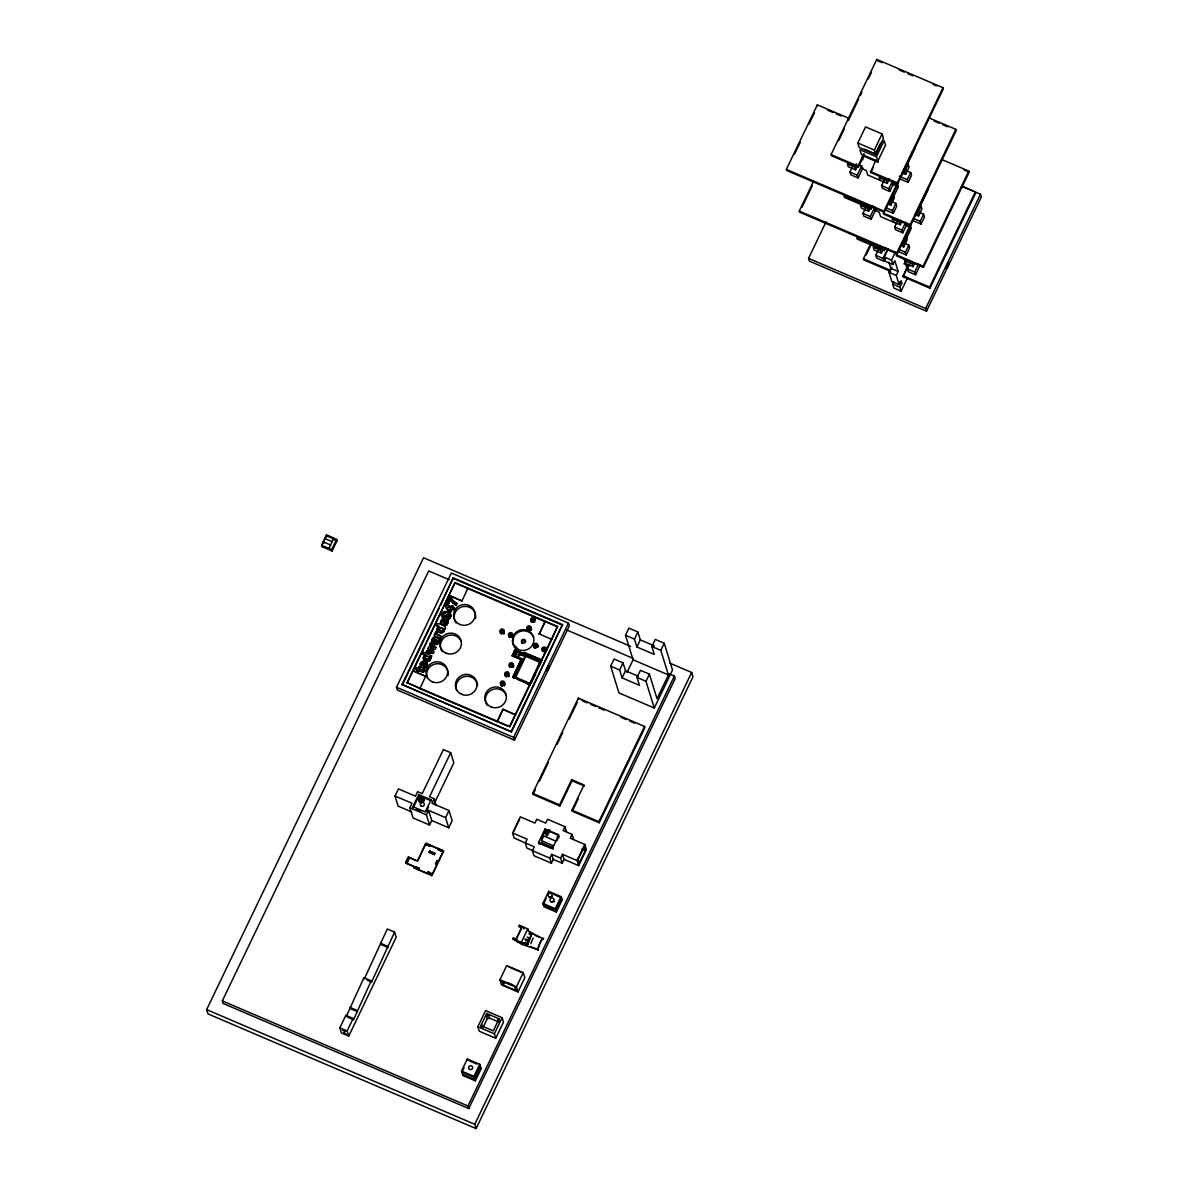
<?xml version="1.0" encoding="UTF-8"?>
<svg xmlns="http://www.w3.org/2000/svg" width="1188" height="1188" viewBox="0 0 1188 1188"><rect width="100%" height="100%" fill="white"/><g stroke="black" fill="none" stroke-linecap="round" stroke-linejoin="round"><path stroke-width="1.5" d="M434.882 640.169L434.496 639.114M434.199 643.302L434.155 642.322M438.61 642.084L438.565 641.297M427.546 664.033L427.235 666.201M450.95 615.533L450.029 618.324M418.488 799.212C425.349 808.137 421.101 789.589 418.74 800.712M502.064 685.966L502.88 684.719L504.306 685.12M512.711 642.411L513.691 637.065A10.841 10.38 -17.2 0 1 533.635 637.466M443.109 629.165L442.99 630.115M443.139 629.714L442.857 628.526M438.728 628.601L438.996 629.803M438.758 629.15L438.877 628.2M437.54 641.134L436.872 642.812L435.654 642.426M431.556 641.565L431.6 640.332M446.629 622.185L446.51 623.165M446.643 622.779L445.767 621.517L444.327 623.225M423.374 658.167L423.626 656.682M437.095 629.581L437.11 628.764M440.51 621.74L440.57 623.373M440.466 622.913L442.188 619.082M501.678 633.887L502.866 632.61L504.158 633.724M535.239 648.202L536.144 647.014L537.54 647.519M444.342 629.729L444.089 631.095M444.312 630.486L444.253 629.15M447.787 615.057L447.237 616.914M527.695 944.668L531.185 935.728L528.942 933.679M448.084 621.888L447.653 623.67M448.039 622.601L448.069 621.369M435.892 640.599L435.877 639.708L436.961 640.362M441.891 622.096L443.451 620.478L442.084 621.443M435.58 641.282L435.551 642.263M435.551 641.876L435.714 640.852M443.109 614.671L443.599 613.379L445.485 613.394M434.214 642.5L434.63 640.703M446.02 615.948L446.54 614.612M421.666 664.701L423.18 663.097M538.016 666.973L539.827 662.637M434.823 639.99L434.407 641.669M449.465 616.186L447 619.096L449.331 616.646M435.506 632.447L435.892 631.274L437.214 632.714M435.758 641.015L435.877 639.708M438.238 643.287L438.55 641.921M415.651 669.23L417.552 670.047L415.651 669.23L416.409 667.359L418.369 668.339L418.919 666.928L420.077 667.418L419.483 668.666C420.938 671.339 427.116 669.275 423.908 669.067M506.459 676.521L507.573 675.512L508.91 676.581M508.316 675.645C505.42 670.567 507.172 680.442 507.721 674.071M543.762 651.618L545.782 650.876M556.934 840.599L557.721 838.713M450.92 616.349L449.628 618.696L447.534 619.037M423.433 657.528L425.453 655.256L423.997 656.34M437.154 628.942L437.659 627.591M431.645 640.51L431.986 639.263M430.531 658.909L429.982 660.305A2.777 2.658 -17.2 0 1 428.333 661.33L426.952 661.211A5.079 4.871 -17.2 0 1 424.992 660.528L424.443 660.127M430.368 659.682L430.531 657.751M420.507 663.171L420.24 663.884A3.475 3.326 -17.2 0 0 420.374 665.874L420.73 666.631M420.3 664.047L420.938 662.473M437.511 641.52L436.026 642.678M437.05 633.174L437.511 631.957M510.231 637.214L511.389 636.248L512.622 637.065M537.08 647.178C534.585 641.891 535.55 651.885 536.605 645.559M442.367 850.341L441.832 851.44L438.372 849.643L438.892 848.559L443.584 851.157L431.853 875.615L414.3 868.116L414.716 866.661L405.702 862.8L407.855 857.736L408.984 858.226L407.365 862.176L406.222 861.686M483.561 1026.313L487.08 1018.992L486.679 1013.527L499.079 1018.829L498.648 1021.591L497.742 1019.23L499.435 1019.943M331.704 549.584L321.547 545.247L321.993 546.643L332.135 550.994L331.704 549.584L336.59 539.411L326.433 535.06L321.651 545.544L326.537 535.372M332.135 550.994L337.021 540.822L336.59 539.411M669.601 663.038L691.654 672.467L692.99 676.759L476.076 1128.6L207.974 1013.899L206.638 1009.607L423.552 557.766L630.576 646.331M669.275 673.848L674.383 676.046L675.185 678.615L468.785 1108.567L223.106 1003.459L222.319 1000.89L428.72 570.938L449.183 579.699M396.495 687.273L451.351 573.017L568.473 623.136L569.319 625.883L514.478 740.139L397.356 690.02L396.495 687.273L513.632 737.392L514.478 740.139M402.049 684.437L453.222 577.843L562.503 624.591L511.538 731.882L402.049 684.437L511.538 731.882M402.272 685.134L439.04 608.508M440.644 605.182L453.222 577.843M419.78 688.52L406.994 682.595L455.019 582.566L557.558 626.447L552.301 638.223M407.157 683.115L413.068 670.804L425.735 676.373L413.068 670.804M413.112 670.968L455.019 582.566M431.125 657.707L430.264 657.187L431.125 657.707L431.838 655.925L423.077 652.167L422.319 654.039L425.512 655.405M436.813 623.581C432.922 626.863 444.728 627.932 435.996 625.274C435.714 621.086 448.559 626.7 444.847 629.12L443.985 628.601L444.847 629.12M446.183 604.751L445.455 606.266L446.139 604.573L451.351 606.964L446.139 604.573M449.732 597.089L447.044 602.984L449.732 597.089L451.648 598.797M451.603 601.44L450.519 599.524L448.663 603.667L446.985 602.806M448.663 603.667L450.519 599.524M424.428 671.383L422.854 672.111L418.666 670.374L418.221 671.576L417.062 671.072L417.493 669.869M429.655 644.817L433.397 647.816L429.655 644.817L430.442 642.901L435.862 647.564L435.075 649.48C422.958 647.118 437.288 649.673 433.175 653.415L425.898 652.672L426.7 650.697L431.615 651.573L426.7 650.697M431.615 651.559L427.799 648.678L428.541 646.851L433.397 647.816M436.055 634.169L434.867 633.694L434.14 635.476L440.496 638.194L441.253 636.322L438.387 635.09M418.221 671.576L418.666 670.374M433.531 641.386L432.759 643.257L433.13 641.089M443.451 620.478L443.644 618.725M443.495 620.641L444.223 618.859M421.755 665.102C424.591 667.151 423.522 659.8 421.606 664.523L421.814 665.28M449.524 610.781C453.638 606.994 442.619 605.034 449.465 610.617M451.351 606.964L451.841 605.672L454.781 608.434L452.732 607.41L453.267 606.296M425.512 666.008L423.626 666.423L425.72 661.775L422.779 661.33L420.998 662.637M426.447 662.221L425.779 663.899L426.447 662.221L427.264 663.275M447.594 623.507C447.653 626.581 441.446 626.106 445.292 623.938M454.722 608.256L454.009 610.038L451.96 609.028C450.668 616.661 446.525 609.607 445.411 606.103M450.311 612.741L451.96 609.028M439.129 641.015L438.417 640.703L439.902 639.114L438.387 638.728M452.851 602.851L456.192 605.494L457.009 603.504L455.242 602.509M425.69 676.21L419.824 688.684L497.133 721.755L502.984 709.281L515.651 714.849L503.044 709.444M449.316 595.574L461.939 600.965L467.79 588.491L455.167 583.085M411.776 811.983L398.158 806.147L395.01 796.005L398.426 788.891L415.458 796.168L417.612 791.668L422.23 793.643L443.406 749.554L450.698 752.672L453.831 762.815L434.229 803.652M431.704 820.507L448.737 827.798L445.589 817.641L428.556 810.365L431.704 820.507L429.536 825.007L413.023 817.938L409.875 807.795L412.043 803.281L395.01 796.005M419.052 795.678L413.246 807.781L412.904 806.667L418.711 794.564L431.051 799.836L431.393 800.95L419.052 795.678L418.711 794.564M450.698 752.672L429.521 796.762L434.14 798.737L436.234 805.509M431.051 799.836L425.245 811.939L412.904 806.667M426.314 811.553L428.482 807.008M429.536 825.007L426.403 814.864L428.556 810.365M434.14 798.737L431.972 803.251L449.005 810.528L452.153 820.685L448.737 827.798M409.103 858.568L407.959 858.078L408.479 856.979L417.612 861.181L425.928 843.302L427.041 843.792L426.522 844.876L429.893 846.316L430.412 845.232L426.938 843.45L426.522 844.876M414.82 867.017L405.791 863.156L408.479 856.979M407.365 862.176L408.984 858.226M526.507 682.105L529.878 683.546L529.343 684.644L525.987 683.204L526.403 681.764L514.553 676.997L514.033 678.081L512.8 677.264L521.22 659.726L512.206 655.865L514.894 649.702L524.027 653.905L514.894 649.702M512.206 655.865L512.726 654.781L522.869 659.117L523.18 660.142L519.201 658.434M514.567 651.514L515.696 651.989L513.959 655.598L512.83 655.123L514.998 650.044M515.176 656.459L516.32 654.053L515.696 651.989M414.3 868.116L414.716 866.661M417.508 860.84L425.928 843.302M414.181 867.76L415.31 868.25L415.741 866.809L419.097 868.25L418.681 869.69L427.249 873.358C426.952 870.462 432.64 872.898 430.62 874.799L431.853 875.615M415.31 868.25L415.741 866.809M367.211 980.174L371.592 982.045L371.205 980.813L363.914 977.694L364.3 978.927L387.288 929.001L394.579 932.12L396.183 937.273L348.737 1036.099L341.446 1032.981L339.842 1027.828L345.842 1015.339L353.133 1018.458L353.519 1019.69L347.683 1017.195M345.842 1015.339L346.228 1016.572L363.914 977.694M517.864 657.87L519.601 654.261L524.933 656.533L523.18 660.142M418.681 869.69L419.097 868.25M429.893 846.316L430.308 844.876M512.8 677.264L521.116 659.385L512.087 655.524M523.923 653.563L524.443 652.464L541.995 659.979L539.204 666.364M524.027 653.905L524.443 652.464M429.21 852.167L429.744 851.068L434.778 853.236L434.363 854.662L429.21 852.167L434.363 854.662M445.589 817.641L449.005 810.528M429.314 852.509L429.744 851.068M513.929 677.739L522.869 659.117M524.933 656.533L525.675 653.296L524.547 652.806M515.815 677.011L525.749 656.34L525.675 653.296M348.737 1036.099L347.134 1030.946L353.133 1018.458M353.519 1019.69L371.205 980.813M371.592 982.045L394.579 932.12M502.984 709.281L497.133 721.755M517.82 678.096L517.285 679.18L524.443 682.254M525.259 654.736L528.615 656.177L529.046 654.736L537.615 658.404L537.199 659.845L540.807 662.295M545.099 621.562L539.218 634.095L545.099 621.562L557.721 626.952M528.615 656.177L529.046 654.736M434.259 854.321L434.778 853.236M427.249 873.358L427.68 871.918M438.476 849.999L438.892 848.559M430.62 874.799L431.036 873.358M431.749 875.274L436.828 864.686L435.595 863.869L437.169 860.587L438.402 861.404L437.169 860.587M441.832 851.44L442.263 849.999M435.699 864.211L437.273 860.929M436.828 864.686L438.298 861.062M438.402 861.404L443.48 850.816M526.403 681.764L525.987 683.204M537.199 659.845L537.615 658.404M529.343 684.644L534.318 673.715L535.446 674.19L531.095 683.263M542.099 660.32L540.986 659.845L535.907 670.433L534.437 674.056L535.55 674.532M540.57 661.285L540.986 659.845M557.558 626.447L509.533 726.477L406.994 682.595M509.697 726.982L541.995 659.979M542.753 658.404L551.781 639.322M511.33 731.199L562.503 624.591M513.632 737.392L568.473 623.136M893.331 183.501L896.91 185.996L884.303 212.266L786.708 170.508L786.352 169.394L817.359 104.826L849.316 118.503M794.653 153.95L800.207 142.367M808.954 124.146L814.523 112.563M906.236 225.185L909.815 227.68L897.207 253.95L799.613 212.192L799.257 211.078L813.572 181.274M801.989 207.232L812.325 185.699M864.389 154.648L858.345 167.241L831.422 155.717L831.08 154.603L876.774 59.4L942.96 87.719L943.317 88.833L897.608 184.036L870.685 172.512L875.63 160.395M838.639 140.689L844.252 129.002M848.262 120.641L858.686 98.931M860.29 95.589L861.894 92.248M868.309 78.883L871.517 72.201M553.237 859.37L562.221 863.201L560.647 858.152L551.678 854.306L553.237 859.37L551.41 863.201L534.021 855.761L532.447 850.697L534.288 846.866L514.137 838.015L512.577 832.966L520.314 816.839L534.897 823.091L536.738 819.26L545.708 823.091L547.549 819.26L564.939 826.7L566.498 831.763M513.691 831.585L519.557 819.378M532.684 793.332L578.378 698.128L644.564 726.447L644.906 727.561L599.212 822.764L572.289 811.241L571.948 810.127L584.021 784.956L571.68 779.684L559.607 804.855L559.949 805.969L533.026 794.445L532.684 793.332L559.607 804.855M533.026 794.445L535.432 789.441M539.441 781.095L548.262 762.711M557.083 744.341L562.696 732.654M569.111 719.289L577.13 702.583M857.81 142.991L865.547 126.878L882.075 133.947L883.456 138.402L875.719 154.529L859.191 147.46L857.81 142.991L874.338 150.059L875.719 154.529M664.241 643.257L672.527 670.032L654.291 708.033L618.948 692.916L610.662 666.141L614.077 659.028L623.047 662.874L625.497 670.774L622.081 677.888L639.471 685.328L637.02 677.427L640.436 670.314L649.405 674.145L657.009 698.692L668.428 674.918L660.825 650.371L664.241 643.257L655.271 639.426L651.856 646.539L654.291 654.425L636.902 646.985L634.466 639.099L637.882 631.986L628.898 628.14L625.497 635.253L633.085 659.8L626.997 672.482M961.835 186.234L980.501 194.223L981.362 196.97L926.506 311.211L809.384 261.108L808.538 258.36L826.016 221.933M862.859 167.924L858.063 177.918L850.771 174.785L849.925 172.052L852.197 167.33M854.721 167.092L847.43 163.974L848.277 166.721L855.568 169.839L854.721 167.092L856.325 163.766M855.568 169.839L857.84 165.132M858.345 167.241L858.003 166.127L864.047 153.534M622.081 677.888L619.631 669.987L623.047 662.874M858.063 177.918L857.216 175.171L861.745 165.726M538.565 842.485L545.025 829.016L558.82 834.926L552.361 848.38L538.565 842.485L539.1 844.193L539.619 843.109L541.03 843.703M549.361 831.422L547.386 835.535L545.99 834.926L545.025 829.016M547.386 835.535L546.584 830.13L550.014 830.056M874.338 150.059L882.075 133.947M559.949 805.969L572.037 780.798L571.68 779.684M636.902 646.985L640.317 639.872L637.882 631.986M875.318 153.876L880.516 143.154M876.402 156.757L884.139 140.644L885.52 145.099L877.784 161.226L861.27 154.143L859.889 149.688L876.402 156.757L877.784 161.226M870.685 172.512L872.957 167.79M546.584 830.13L557.573 834.837L557.424 837.139L558.835 837.733M551.41 863.201L549.836 858.137L551.678 854.306M564.939 826.7L563.097 830.531L572.067 834.377L573.626 839.426M572.289 811.241L578.333 798.663M528.734 931.169L543.421 938.98A6.133 1.173 -66.8 0 0 540.302 942.693A6.133 1.173 -66.8 0 0 538.238 949.776L521.963 944.415L513.023 939.173L513.305 937.867L516.216 939.381L521.844 927.65L518.933 926.15L519.349 925.274L527.784 928.882L528.422 930.961M513.023 939.173L513.305 937.867M521.695 927.694L519.067 926.581L519.349 925.274M875.912 209.311L871.116 219.305L863.825 216.171L862.978 213.439L865.235 208.717M516.127 939.069L521.74 927.353M516.958 940.851L517.389 939.99M517.478 942.5L517.894 941.624M868.621 211.226L867.775 208.479L860.483 205.361L861.33 208.108L868.621 211.226L870.136 208.078M499.91 979.803L506.741 965.577L523.269 972.645L524.829 977.709L517.998 991.935L501.485 984.867L499.91 979.803L516.438 986.872L517.998 991.935M477.843 1026.759L485.58 1010.632L502.108 1017.7L503.489 1022.17L495.752 1038.282L479.224 1031.214L477.843 1026.759L494.371 1033.827L495.752 1038.282M894.46 181.615L889.738 191.461L882.446 188.343L881.6 185.595L883.857 180.873M871.264 208.895L870.923 207.766L844 196.258L844.341 197.371L871.264 208.895L872.779 205.747M560.647 858.152L562.488 854.321L577.071 860.558L578.645 865.621L564.062 859.37L562.488 854.321M572.067 834.377L570.225 838.208L584.808 844.445L586.382 849.494L578.645 865.621M654.291 708.033L645.99 681.259L649.405 674.145M482.907 1027.427L482.016 1025.066L481.229 1026.714L480.888 1025.586L486.679 1013.527M521.963 944.415L521.324 942.351L527.784 928.882M871.116 219.305L870.269 216.558L874.799 207.113M858.939 164.998L861.567 166.112L862.414 168.859L866.334 170.537L867.715 175.007L887.243 183.398L889.5 178.675M461.538 1071.071L467.329 1058.998L479.729 1064.3L481.11 1068.769L475.319 1080.842L462.919 1075.526L461.538 1071.071L473.938 1076.373L475.319 1080.842M503.281 985.09L502.093 981.243L514.612 986.589L515.8 990.45L503.281 985.09L504.989 981.526M464.048 1067.656L461.88 1072.185L474.279 1077.486L480.086 1065.413M542.901 903.415L548.693 891.342L561.092 896.643L562.132 899.999L556.34 912.072L543.941 906.756L542.901 903.415L555.301 908.716L556.34 912.072M562.221 863.201L564.062 859.37M543.97 903.014L546.138 898.484M889.738 191.461L888.891 188.714L892.663 180.843M897.608 184.036L897.267 182.922L942.96 87.719M884.303 212.266L883.946 211.137L896.554 184.883M912.577 151.5L902.345 172.839L902.687 173.953L915.295 147.698L914.953 146.584M890.703 271.428L863.78 259.905L863.438 258.791L870.655 243.763M499.079 1018.829L493.287 1030.902L480.888 1025.586M891.446 201.247L898.41 186.739L897.029 182.269M866.186 254.9L870.195 246.54M890.822 205.242L894.237 198.129L893.391 195.381L889.975 202.495L890.822 205.242L887.599 203.861M905.657 174.354L909.072 167.241L908.211 164.493L904.796 171.607L905.657 174.354L902.42 172.973M516.438 986.872L523.269 972.645M577.071 860.558L584.808 844.445M473.938 1076.373L479.729 1064.3M494.371 1033.827L502.108 1017.7M555.301 908.716L561.092 896.643M480.769 1067.656L474.977 1079.714L462.563 1074.412M561.79 898.885L555.999 910.944L543.584 905.642M599.212 822.764L598.871 821.65L644.564 726.447M585.239 850.816L579.388 863.037L578.185 859.191L584.051 846.97L585.239 850.816L581.6 849.257M884.912 209.712L893.317 213.305L892.47 210.558L895.886 203.445L891.045 201.381M899.613 178.764L908.152 182.417L907.29 179.67L910.706 172.557L905.88 170.493M893.317 213.305L896.732 206.192L895.886 203.445M908.152 182.417L911.567 175.304L910.706 172.557M885.505 257.885L883.902 261.212L876.61 258.093L875.764 255.346L878.036 250.623M468.785 1108.567L467.983 1105.998L674.383 676.046M881.407 253.148L880.56 250.401L873.269 247.282L874.116 250.029L881.407 253.148L883.679 248.426M906.726 224.636L902.791 232.848L895.5 229.73L894.638 226.982L896.91 222.26M884.169 250.579L883.827 249.465L856.904 237.942L857.246 239.055L884.169 250.579L885.684 247.431M883.902 261.212L883.055 258.464L887.585 249.035M888.936 262.192L890.851 268.369L888.966 272.29L891.846 281.571L899.138 284.689L896.257 275.423L898.143 271.488L894.802 260.677L892.916 264.597L885.624 261.479L884.243 257.024L888.179 248.812M900.281 224.784L899.435 222.037L892.143 218.919L892.99 221.666L900.281 224.784L901.796 221.636M902.791 232.848L901.93 230.101L905.716 222.23M476.076 1128.6L474.755 1124.308L691.654 672.467M892.916 264.597L891.535 260.142L895.47 251.93M910.186 224.577L883.263 213.053L883.605 214.167L910.528 225.69L910.186 224.577L955.88 129.373L928.734 117.746M897.207 253.95L896.851 252.836L909.459 226.566M915.235 214.523L927.843 188.268L928.199 189.382L915.592 215.652L915.235 214.523L918.562 216.038L921.962 208.925L921.116 206.177L917.7 213.291L918.562 216.038M910.528 225.69L956.236 130.487L955.88 129.373M891.876 267.166L890.361 270.315L863.438 258.791M904.335 242.857L911.285 228.348L910.364 225.378M903.726 246.926L907.142 239.813L906.295 237.065L902.88 244.179L903.726 246.926L900.504 245.545M897.801 251.396L906.221 254.989L905.375 252.242L908.79 245.129L903.949 243.065M912.518 220.448L921.056 224.101L920.195 221.354L923.611 214.241L918.784 212.177M906.221 254.989L909.637 247.876L908.79 245.129M921.056 224.101L924.472 216.988L923.611 214.241M907.424 278.007L901.128 291.149L893.836 288.031L892.619 284.11L893.881 281.482M961.745 186.1L975.333 191.907L975.675 193.02L929.966 288.224L903.043 276.7L907.988 264.582M899.138 284.689L901.009 280.769L901.796 283.293L899.91 287.229L901.128 291.149M903.043 276.7L906.073 270.404M920.299 264.909L915.577 274.77L908.285 271.651L907.439 268.904L909.696 264.182M905.048 263.187L913.082 266.691L914.597 263.558M915.577 274.77L914.73 272.022L918.502 264.152M923.091 266.261L896.168 254.737L896.509 255.851L923.432 267.374L923.091 266.261L968.784 171.057L941.639 159.43M923.432 267.374L969.141 172.171L968.784 171.057M929.966 288.224L929.625 287.11L975.333 191.907M926.506 311.211L925.66 308.479L980.501 194.223M432.031 639.441L433.59 637.332M433.338 639.441L433.011 640.911M433.16 640.02L434.719 639.248M532.625 621.963L534.867 621.933M424.844 670.656L423.314 672.319L418.725 670.537M426.848 666.869L427.175 666.037M440.941 620.893L442.619 618.859L444.282 619.022M444.045 630.917L443.703 631.704A2.777 2.658 -17.2 0 1 442.07 632.744L440.733 632.788A5.079 4.871 -17.2 0 1 438.773 632.105L437.719 631.095M442.248 612.503L441.491 613.988A3.222 3.089 -17.2 0 0 441.624 615.844L442.382 617.047A3.876 3.698 -17.2 0 0 444.609 618.057M437.392 628.274L439.174 626.67M438.936 628.378L439.382 627.576M447.49 616.23L444.55 617.894A3.876 3.698 -17.2 0 1 442.322 616.869L441.921 616.394M425.2 656.964L426.314 655.91L428.645 656.756M429.21 658.538L428.081 659.578L425.735 658.761M438.179 643.109L437.065 644.594L434.808 644.163M528.675 630.16L530.962 630.204M425.556 666.186L425.913 665.414A1.723 1.648 -17.2 0 0 425.943 664.003M443.243 614.062L444.861 613.246M446.376 615.265L444.149 615.844M443.54 621.576L441.891 622.23M443.763 623.863L444.267 623.047M444.089 621.116L445.99 619.765M432.551 638.52L434.541 637.154L439.902 639.114M446.985 624.517L443.985 625.467M439.159 628.006L442.367 628.17M425.438 656.593L427.918 656.37M512.295 667.003C512.726 662.666 508.182 667.626 513.231 667.151M443.718 623.685L443.154 624.353A1.5 1.426 -17.2 0 1 441.684 624.457L441.104 623.982M437.674 643.896L435.283 644.416M422.616 670.017L423.552 670.121M442.456 622.69L445.218 619.824L446.807 619.913M446.747 617.181L445.129 617.894M445.396 621.963L446.168 621.547M438.134 627.323L439.218 626.833M421.532 662.102L424.294 661.464M533.754 621.977C536.649 619.601 530.249 618.963 532.521 621.859M449.569 618.517L448.099 619.052M529.744 630.204C532.892 627.205 525.467 627.947 529.106 630.279M442.441 630.546L441.015 630.962L438.936 629.64M428.72 659.132L427.235 659.385M447.757 614.671L447.445 613.929L448.292 614.538M486.234 1016.289L488.699 1015.354L489.545 1018.071L498.589 1021.947M487.08 1018.992L489.545 1018.071M530.026 932.669L532.699 934.243L530.219 932.61M445.767 623.789L444.758 623.849M443.644 611.731L447.772 612.176M425.007 666.349L423.626 666.423M424.339 798.663L421.087 798.945A7.885 2.228 -30.2 0 1 419.483 798.381L419.334 797.92M424.042 799.049L420.79 799.331A8.375 2.361 -30.2 0 1 419.097 798.752L418.948 798.277M423.849 799.524L420.047 799.821A8.895 2.51 -30.2 0 1 418.948 799.45L418.651 798.707M423.76 800.044L419.943 800.356A9.281 2.614 -30.2 0 1 418.785 799.955L418.636 799.687M423.804 800.578L419.958 800.89A9.563 2.703 -30.2 0 1 418.77 800.474M423.953 801.098L420.092 801.395A9.712 2.747 -30.2 0 1 418.889 800.979M424.547 668.28L421.116 666.973M434.095 637.347L435.15 637.496M422.779 798.588L421.443 798.514A6.846 1.931 -30.2 0 1 420.597 798.217L420.329 797.549M423.18 798.841L422.779 798.856A5.762 1.634 -30.2 0 1 422.067 798.603L421.829 797.965M423.522 799.197L423.121 799.212A5.643 1.589 -30.2 0 1 422.423 798.975L422.319 798.796M420.923 801.826L420.329 801.855A9.727 2.747 -30.2 0 1 419.141 801.425M421.265 802.197L420.686 802.212A9.608 2.718 -30.2 0 1 419.498 801.796L418.621 800.207M421.666 802.449L421.087 802.464A9.356 2.643 -30.2 0 1 419.943 802.063L419.631 801.306M441.743 630.813L439.471 630.16M440.095 627.502L441.639 627.769M427.695 661.404L427.012 661.374A5.079 4.871 -17.2 0 1 425.037 660.691L423.641 659.177M524.71 939.069L529.165 939.649M525.556 940.733L528.586 941.119L525.913 940.005M446.094 611.642L443.584 611.553L441.535 614.151A3.222 3.089 -17.2 0 0 441.669 616.023M523.433 942.604L527.828 943.718L522.111 942.678L526.299 944.178M444.832 616.201L443.228 615.057M446.332 619.601L447.742 620.611M422.334 667.775L424.487 668.101A3.104 2.97 -17.2 0 0 426.314 667.24M882.224 62.697L877.13 60.514L876.774 59.4M899.182 69.958L904.276 72.126M907.677 73.582L912.77 75.765M933.129 84.482L936.515 85.922M934.169 121.042L939.263 123.225M942.648 124.681L947.742 126.849M827.798 110.261L832.847 112.429M836.204 113.855L841.253 116.023M964.047 169.988L969.141 172.171M864.419 149.213L875.363 153.891M863.26 155.97L878.14 162.34M899.242 176.225L907.29 179.67M831.08 154.603L858.003 166.127M870.344 171.399L897.267 182.922M892.069 183.932L896.91 185.996M849.925 172.052L857.216 175.171M881.6 185.595L888.891 188.714M913.75 218.592L920.195 221.354M886.01 207.796L892.47 210.558M786.352 169.394L883.946 211.137M871.829 206.608L874.442 207.737L875.289 210.484L879.224 212.162L880.605 216.617L897.118 223.686M862.978 213.439L870.269 216.558M894.638 226.982L901.93 230.101M898.915 249.48L905.375 252.242M799.257 211.078L896.851 252.836M903.875 263.721L908.835 265.845M884.243 257.024L891.535 260.142M875.764 255.346L883.055 258.464M907.439 268.904L914.73 272.022M890.851 268.369L898.143 271.488M902.702 275.586L929.625 287.11M888.966 272.29L896.257 275.423M898.885 282.046L901.796 283.293M892.619 284.11L899.91 287.229M808.538 258.36L925.66 308.479M640.317 639.872L654.543 645.96M625.497 635.253L634.466 639.099M651.856 646.539L660.825 650.371M453.43 578.541L562.711 625.289M566.914 630.056L633.442 658.523M545.144 621.725L467.79 588.491M633.085 659.8L668.428 674.918M333.724 538.847L326.433 535.729L326.715 536.664M333.635 539.367L337.021 540.822M324.844 538.565L332.105 541.58M449.257 595.396L461.939 600.965M625.497 670.774L638.134 676.18M539.159 633.917L551.826 639.486M330.472 544.965L323.181 541.847L323.611 543.258M610.662 666.141L619.631 669.987M637.02 677.427L645.99 681.259M322.097 546.287L329.388 549.405L329.091 548.485M453.326 606.459L451.841 605.672M525.779 653.638L529.15 655.078M537.719 658.746L541.089 660.186M528.511 655.821L537.095 659.489M514.463 651.158L524.606 655.509M525.749 656.34L539.352 662.162M516.32 654.053L520.032 655.628L519.601 654.261M582.12 700.697L587.214 702.88M590.599 704.336L595.693 706.504M599.094 707.959L604.187 710.142M621.161 717.404L626.239 719.572M629.64 721.027L634.734 723.21M512.696 676.922L530.368 684.778L529.239 684.303M425.453 655.241L422.26 653.875L423.077 652.167M418.176 671.398L417.062 671.072M498.648 722.259L508.122 726.314M572.037 780.798L584.362 786.085M571.948 810.127L598.871 821.65M545.559 830.739L546.955 831.348M557.959 836.04L559.355 836.649M545.025 831.838L546.435 832.432M555.969 841.178L543.525 835.832L542.352 837.54L541.416 840.376L542.159 842.916L552.88 847.504M541.446 840.629L553.712 845.886M552.019 848.41L553.415 849.004M540.124 843.599L551.113 848.291M512.577 832.966L527.16 839.203L525.319 843.035L526.878 848.084L532.863 850.653M532.447 850.697L549.836 858.137M416.335 809.102L420.953 811.077M409.875 807.795L426.403 814.864M553.697 894.445L561.449 897.757L555.657 909.83L543.243 904.528M430.412 845.232L438.996 848.9M426.032 843.643L443.584 851.157M426.418 844.534L429.774 845.975M438.372 849.643L441.728 851.083M429.848 851.41L434.897 853.578M435.595 863.869L436.724 864.344M408.598 857.32L416.112 860.543M406.118 861.345L407.261 861.835M415.845 867.136L419.216 868.577M427.784 872.259L431.14 873.7M415.206 867.908L418.577 869.349M427.145 873.017L430.516 874.457M519.483 925.704L523.433 927.397L523.938 929.046M538.773 936.99L535.669 935.669A6.133 1.173 -66.8 0 0 535.06 935.55M513.439 938.297L516.067 939.426M512.889 938.743L521.324 942.351M530.487 946.465L538.238 949.776M508.924 967.017L521.443 972.363M508.122 982.862L512.815 984.882M380.457 943.227L387.748 946.346M380.843 944.46L388.134 947.579M349.718 1007.275L357.009 1010.394M350.089 1008.508L357.38 1011.627M469.23 1060.78L476.982 1064.092M339.842 1027.828L347.134 1030.946M222.319 1000.89L467.983 1105.998M206.638 1009.607L474.755 1124.308M527.22 937.08L529.818 938.193M487.021 1014.641L488.699 1015.354M447.713 612.013L448.544 612.562M426.507 659.325L425.215 658.226M454.38 604.217L456.192 605.494M432.759 643.257L431.838 642.352M448.485 612.399L449.272 613.038M438.164 631.541L438.714 631.927A5.079 4.871 -17.2 0 0 440.674 632.625L442.01 632.565A2.777 2.658 -17.2 0 0 443.659 631.541M431.571 651.38L427.799 648.678M433.575 641.55L432.952 640.317M421.725 667.597L420.686 666.453M453.534 601.143L457.009 603.504M528.779 931.481L532.313 934.377M448.247 614.359L449.019 615.161M449.227 612.874L450.445 614.241M435.907 647.727L430.442 642.901M434.867 644.327L434.155 643.124M447.297 620.047L447.995 621.057M453.593 601.321L452.123 599.509M437.125 634.11L441.253 636.322M437.689 634.838L436.946 633.412M432.239 642.916L431.615 641.891M543.436 836.471L541.713 840.079M451.559 601.277L452.91 603.029M449.866 613.439L450.816 614.939M443.659 615.696L443.065 614.493M452.836 600.534L451.589 598.633M425.735 663.721L426.002 664.166A1.723 1.648 -17.2 0 1 425.957 665.592M435.669 633.605L436.115 634.347L434.867 633.694M437.763 631.259L437.139 630.026M424.042 659.845L423.418 658.612M448.975 614.983L449.465 615.933M422.572 799.242L422.676 799.42A5.658 1.604 -30.2 0 0 423.374 799.673M512.949 643.851L518.517 649.598A10.841 10.38 -17.2 0 0 533.264 636.263L531.972 633.887A10.841 10.38 -17.2 0 0 513.32 635.862L512.34 641.208L513.32 645.054A10.841 10.38 -17.2 0 0 516.513 649.391M430.249 657.216L430.665 658.479M437.422 630.754L437.05 629.417M429.135 657.113L429.432 657.929M437.318 640.555L437.585 641.312M424.992 657.573L425.274 658.404M435.461 632.966L435.714 633.783M887.243 183.398L886.397 180.65L879.105 177.532L879.952 180.279M913.082 266.691L912.236 263.944L904.944 260.825L905.791 263.573M904.202 259.222L906.875 267.835M862.072 156.757L862.993 159.727M817.359 104.826L817.7 105.94M578.378 698.128L578.734 699.242M507.751 672.052L508.122 673.24M505.91 675.868A2.183 2.079 -17.2 0 0 508.984 673.73A2.183 2.079 -17.2 0 0 505.583 672.274A2.183 2.079 -17.2 0 0 505.91 675.868L506.281 677.071M548.693 891.342L549.034 892.455M422.186 798.336L422.794 799.925A5.806 1.634 -30.2 0 0 423.507 800.177M422.512 799.806L422.765 800.46A6.088 1.723 -30.2 0 0 423.522 800.712M422.364 800.296L422.616 800.964A6.475 1.827 -30.2 0 0 423.418 801.232M421.369 797.697L421.621 798.351A6.029 1.693 -30.2 0 0 422.364 798.603M422.067 800.742L422.215 801.202A6.994 1.975 -30.2 0 0 422.334 801.41M420.864 797.549L421.116 798.217A6.386 1.797 -30.2 0 0 421.903 798.485M421.681 801.098L421.814 801.558A7.484 2.109 -30.2 0 0 422.468 802.063M421.205 801.336L421.354 801.811A7.989 2.257 -30.2 0 0 422.468 802.39M419.81 797.668L419.958 798.128A7.38 2.079 -30.2 0 0 421.458 798.663M420.686 801.469L420.968 802.182A8.524 2.406 -30.2 0 0 421.562 802.494M420.151 801.455L420.433 802.197A8.984 2.539 -30.2 0 0 421.072 802.524M326.878 536.471L326.433 535.06L333.769 538.298L328.883 548.47M323.433 541.966L323.715 542.901M323.166 542.515L323.463 543.451M467.329 1058.998L467.671 1060.112M433.175 653.415L425.898 652.672M418.919 666.928L420.136 667.597L419.483 668.666M438.417 640.703L438.61 641.475M450.757 614.76L450.995 615.696M423.329 658.004L423.463 658.776M435.461 632.283L435.521 633.13M533.976 647.163A2.153 2.064 -17.2 0 1 536.011 644.579A2.153 2.064 -17.2 0 1 538.179 646.955M534.496 648.099A2.153 2.064 -17.2 0 1 534.169 647.653M546.673 650.385A2.183 2.079 -17.2 0 0 542.738 649.108L542.471 649.598A2.183 2.079 -17.2 0 0 542.857 651.648M531.481 622.126A2.183 2.079 -17.2 0 1 532.254 619.052A2.183 2.079 -17.2 0 1 535.298 620.121M527.918 630.724A2.183 2.079 -17.2 0 1 527.65 627.784A2.183 2.079 -17.2 0 1 530.709 627.457A2.183 2.079 -17.2 0 1 530.977 630.397M509.563 637.54A2.183 2.079 -17.2 0 1 509.296 634.6A2.183 2.079 -17.2 0 1 512.355 634.273A2.183 2.079 -17.2 0 1 512.622 637.214M504.41 633.1A2.183 2.079 -17.2 0 1 503.682 633.947M501.054 633.887A2.183 2.079 -17.2 0 1 500.98 630.754A2.183 2.079 -17.2 0 1 504.217 631.021M509.801 667.27A2.183 2.079 -17.2 0 1 511.404 663.958A2.183 2.079 -17.2 0 1 513.543 666.869M509.162 676.002A2.183 2.079 -17.2 0 1 508.865 676.462M505.42 676.403A2.183 2.079 -17.2 0 1 505.954 673.477A2.183 2.079 -17.2 0 1 508.984 673.923M501.9 686.204A2.183 2.079 -17.2 0 1 500.861 683.456A2.183 2.079 -17.2 0 1 503.742 682.372A2.183 2.079 -17.2 0 1 504.781 685.134M504.484 685.595A2.183 2.079 -17.2 0 1 504.054 685.981M456.088 622.987A10.841 10.38 -17.2 0 1 462.622 606.682A10.841 10.38 -17.2 0 1 475.586 618.384M487.332 705.405A10.826 10.365 -17.2 0 1 491.208 690.124A10.826 10.365 -17.2 0 1 506.326 695.47M427.294 677.903A10.826 10.365 -17.2 0 1 436.516 663.765A10.826 10.365 -17.2 0 1 448.054 675.69M522.037 643.525A2.049 1.96 -17.2 0 1 525.631 641.639M456.652 690.466A10.841 10.38 -17.2 0 1 464.493 676.551A10.841 10.38 -17.2 0 1 477.576 685.535M442.322 651.648A10.841 10.38 -17.2 0 1 446.213 636.337A10.841 10.38 -17.2 0 1 461.345 641.683M429.937 660.127A2.777 2.658 -17.2 0 1 428.289 661.152M530.873 943.688A6.133 1.173 -66.8 0 1 533.249 938.03M537.971 950.326A6.757 1.292 -66.8 0 1 540.258 942.515A6.757 1.292 -66.8 0 1 543.673 938.431M527.487 945.841A6.757 1.292 -66.8 0 1 529.759 938.03A6.757 1.292 -66.8 0 1 533.189 933.946M549.346 897.683A2.049 1.96 -17.2 0 1 552.064 896.673M551.484 902.123A2.049 1.96 -17.2 0 1 554.365 901.826M501.603 684.11C503.549 688.491 504.945 680.501 501.603 684.11M543.287 650.074C545.247 654.469 546.643 646.465 543.287 650.074M501.232 632.031C502.984 636.501 504.737 628.556 501.232 632.031M509.756 635.669C511.479 640.139 513.275 632.209 509.756 635.669M546.361 670.671C548.96 672.824 551.054 657.959 546.361 670.671M543.035 835.105L544.668 831.927L543.035 835.105M945.782 268.028C948.366 270.181 950.474 255.316 945.782 268.028M342.857 1030.159L344.921 1031.184L342.857 1030.159M343.659 1032.743L345.723 1033.768L343.659 1032.743M542.367 647.906L542.099 648.396A2.183 2.079 -17.2 0 0 544.327 651.128A2.183 2.079 -17.2 0 0 546.02 647.965A2.183 2.079 -17.2 0 0 542.367 647.906M536.605 643.54L536.263 643.406A2.183 2.079 -17.2 0 0 533.709 646.435L534.778 647.341A2.153 2.064 -17.2 0 0 537.644 646.272A2.153 2.064 -17.2 0 0 536.605 643.54M469.78 1069.467A2.049 1.96 -17.2 0 0 472.676 1067.448A2.049 1.96 -17.2 0 0 469.468 1066.082A2.049 1.96 -17.2 0 0 469.78 1069.467M421.488 806.192A2.049 1.96 -17.2 0 0 424.383 804.172A2.049 1.96 -17.2 0 0 421.176 802.791A2.049 1.96 -17.2 0 0 421.488 806.192M522.616 643.064A2.049 1.96 -17.2 0 0 525.512 641.045A2.049 1.96 -17.2 0 0 522.304 639.664A2.049 1.96 -17.2 0 0 522.616 643.064M531.957 621.606A2.183 2.079 -17.2 0 0 535.046 619.453A2.183 2.079 -17.2 0 0 531.645 617.998A2.183 2.079 -17.2 0 0 531.957 621.606M528.021 629.803A2.183 2.079 -17.2 0 0 531.11 627.665A2.183 2.079 -17.2 0 0 527.71 626.21A2.183 2.079 -17.2 0 0 528.021 629.803M509.667 636.62A2.183 2.079 -17.2 0 0 512.741 634.466A2.183 2.079 -17.2 0 0 509.34 633.011A2.183 2.079 -17.2 0 0 509.667 636.62M501.158 632.966A2.183 2.079 -17.2 0 0 504.232 630.828A2.183 2.079 -17.2 0 0 500.831 629.373A2.183 2.079 -17.2 0 0 501.158 632.966M510.291 666.75A2.183 2.079 -17.2 0 0 513.365 664.597A2.183 2.079 -17.2 0 0 509.964 663.142A2.183 2.079 -17.2 0 0 510.291 666.75M501.529 685.001A2.183 2.079 -17.2 0 0 504.603 682.862A2.183 2.079 -17.2 0 0 501.202 681.407A2.183 2.079 -17.2 0 0 501.529 685.001M459.786 624.472A10.841 10.38 -17.2 0 0 475.126 613.78A10.841 10.38 -17.2 0 0 458.182 606.519A10.841 10.38 -17.2 0 0 459.786 624.472M491.015 706.89A10.826 10.365 -17.2 0 0 506.34 696.213A10.826 10.365 -17.2 0 0 489.426 688.966A10.826 10.365 -17.2 0 0 491.015 706.89M432.284 681.764A10.826 10.365 -17.2 0 0 447.609 671.086A10.826 10.365 -17.2 0 0 430.68 663.84A10.826 10.365 -17.2 0 0 432.284 681.764M461.642 694.341A10.841 10.38 -17.2 0 0 476.997 683.649A10.841 10.38 -17.2 0 0 460.038 676.388A10.841 10.38 -17.2 0 0 461.642 694.341M446.02 653.133A10.841 10.38 -17.2 0 0 461.375 642.441A10.841 10.38 -17.2 0 0 444.416 635.179A10.841 10.38 -17.2 0 0 446.02 653.133M549.287 896.94A2.049 1.96 -17.2 0 0 552.197 894.92A2.049 1.96 -17.2 0 0 548.99 893.539A2.049 1.96 -17.2 0 0 549.287 896.94M551.143 901.826A2.049 1.96 -17.2 0 0 554.039 899.791A2.049 1.96 -17.2 0 0 550.831 898.425A2.049 1.96 -17.2 0 0 551.143 901.826"/></g></svg>
